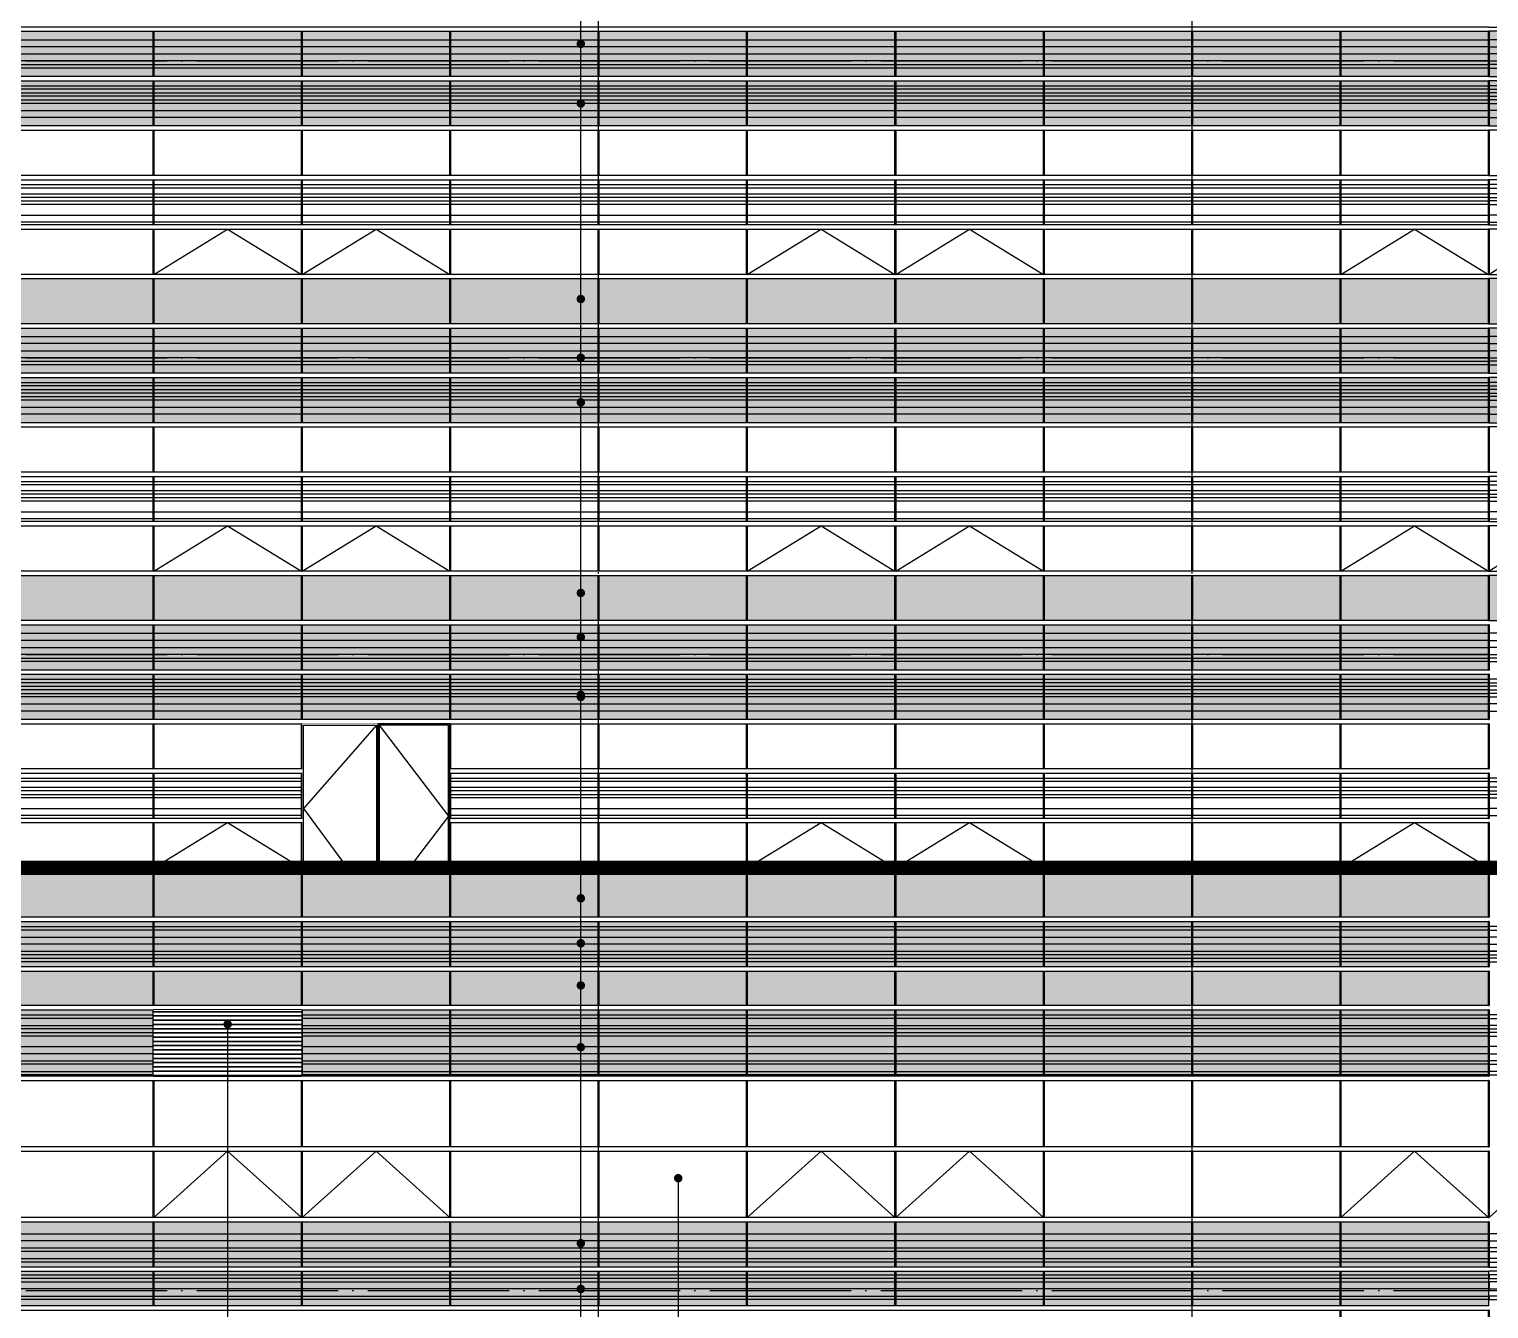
# Model space of a CAD drawing. Header units: millimetres. Extents: x 708158 to 1984082, y -168213 to -53.
# Drawn here: x 748526 to 769185, y -81118 to -63007 of the extents above; entities that cross this region are included whole.
import ezdxf

# ---------------------------------------------------------------- set-up
doc = ezdxf.new("R2010")
doc.units = ezdxf.units.MM
doc.header["$LTSCALE"] = 1000
doc.set_wipeout_variables(frame=1)
doc.linetypes.add('DOTE', pattern=[2.42, 2, -0.2, 0.02, -0.2])
doc.layers.get('0').update_dxf_attribs({"color": 8})
for name, color, linetype in [('A-AXIS', 1, 'DOTE'), ('A-看线', 63, 'Continuous'), ('DIM_LEAD', 3, 'Continuous'), ('DOTE', 1, 'DOTE'), ('WINDOW', 4, 'Continuous'), ('立面加粗', 5, 'Continuous'), ('立面填充线2 穿孔板', 105, 'Continuous'), ('立面窗户线', 21, 'Continuous')]:
    doc.layers.add(name, color=color, linetype=linetype)
doc.layers.add('E-百叶', color=8, linetype='Continuous', lineweight=35)

# ---------------------------------------------------------------- blocks, each defined once
blk = doc.blocks.new('A$C24AE1B25')
at = {"layer": '立面窗户线'}
blk.add_lwpolyline([(46850, 30), (0, 30), (-30, 30), (-300, 0), (-300, -30), (0, -30), (46850, -30)], dxfattribs=at)
blk = doc.blocks.new('A$C079B5708')
at = {"layer": 'A-看线'}
for points in [[(0, -170), (2090, -170), (2090, -270), (0, -270)], [(2100, -170), (4190, -170), (4190, -270), (2100, -270)], [(4200, -170), (6290, -170), (6290, -270), (4200, -270)], [(6300, -170), (8390, -170), (8390, -270), (6300, -270)], [(0, -370), (2090, -370), (2090, -420), (0, -420)], [(2100, -370), (4190, -370), (4190, -420), (2100, -420)], [(4200, -370), (6290, -370), (6290, -420), (4200, -420)], [(6300, -370), (8390, -370), (8390, -420), (6300, -420)], [(0, -520), (2090, -520), (2090, -570), (0, -570)], [(2100, -520), (4190, -520), (4190, -570), (2100, -570)], [(4200, -520), (6290, -520), (6290, -570), (4200, -570)], [(6300, -520), (8390, -520), (8390, -570), (6300, -570)], [(0, -750), (2090, -750), (2090, -800), (0, -800)], [(2100, -750), (4190, -750), (4190, -800), (2100, -800)], [(4200, -750), (6290, -750), (6290, -800), (4200, -800)], [(6300, -750), (8390, -750), (8390, -800), (6300, -800)], [(0, -850), (2090, -850), (2090, -950), (0, -950)], [(2100, -850), (4190, -850), (4190, -950), (2100, -950)], [(4200, -850), (6290, -850), (6290, -950), (4200, -950)], [(6300, -850), (8390, -850), (8390, -950), (6300, -950)], [(0, -1050), (2090, -1050), (2090, -1100), (0, -1100)], [(2100, -1050), (4190, -1050), (4190, -1100), (2100, -1100)], [(4200, -1050), (6290, -1050), (6290, -1100), (4200, -1100)], [(6300, -1050), (8390, -1050), (8390, -1100), (6300, -1100)]]:
    blk.add_lwpolyline(points, close=True, dxfattribs=at)
at = {"layer": 'WINDOW'}
for points in [[(2090, 0), (2100, 0), (2100, -640), (2090, -640)], [(4190, 0), (4200, 0), (4200, -640), (4190, -640)], [(6290, 0), (6300, 0), (6300, -640), (6290, -640)], [(8390, 0), (8400, 0), (8400, -640), (8390, -640)], [(2090, -700), (2100, -700), (2100, -1190), (2090, -1190)], [(4190, -700), (4200, -700), (4200, -1190), (4190, -1190)], [(6290, -700), (6300, -700), (6300, -1190), (6290, -1190)], [(8390, -700), (8400, -700), (8400, -1190), (8390, -1190)]]:
    blk.add_lwpolyline(points, close=True, dxfattribs=at)
blk = doc.blocks.new('A$C05264923')
at = {"layer": '立面窗户线'}
blk.add_lwpolyline([(46850, 30), (0, 30), (-90, 30), (-90, -30), (0, -30), (46850, -30)], dxfattribs=at)
blk = doc.blocks.new('A$C48FF79B3')
at = {"layer": 'A-看线'}
for points in [[(0, -70), (2090, -70), (2090, -120), (0, -120)], [(2100, -70), (4190, -70), (4190, -120), (2100, -120)], [(4200, -70), (6290, -70), (6290, -120), (4200, -120)], [(6300, -70), (8390, -70), (8390, -120), (6300, -120)], [(0, -220), (2090, -220), (2090, -270), (0, -270)], [(0, -320), (2090, -320), (2090, -370), (0, -370)], [(2100, -220), (4190, -220), (4190, -270), (2100, -270)], [(2100, -320), (4190, -320), (4190, -370), (2100, -370)], [(4200, -220), (6290, -220), (6290, -270), (4200, -270)], [(4200, -320), (6290, -320), (6290, -370), (4200, -370)], [(6300, -220), (8390, -220), (8390, -270), (6300, -270)], [(6300, -320), (8390, -320), (8390, -370), (6300, -370)], [(0, -520), (2090, -520), (2090, -620), (0, -620)], [(2100, -520), (4190, -520), (4190, -620), (2100, -620)], [(4200, -520), (6290, -520), (6290, -620), (4200, -620)], [(6300, -520), (8390, -520), (8390, -620), (6300, -620)], [(0, -720), (2090, -720), (2090, -770), (0, -770)], [(2100, -720), (4190, -720), (4190, -770), (2100, -770)], [(4200, -720), (6290, -720), (6290, -770), (4200, -770)], [(6300, -720), (8390, -720), (8390, -770), (6300, -770)], [(0, -870), (2090, -870), (2090, -920), (0, -920)], [(2100, -870), (4190, -870), (4190, -920), (2100, -920)], [(4200, -870), (6290, -870), (6290, -920), (4200, -920)], [(6300, -870), (8390, -870), (8390, -920), (6300, -920)]]:
    blk.add_lwpolyline(points, close=True, dxfattribs=at)
at = {"layer": 'WINDOW'}
for points in [[(2090, 0), (2100, 0), (2100, -940), (2090, -940)], [(4190, 0), (4200, 0), (4200, -940), (4190, -940)], [(6290, 0), (6300, 0), (6300, -940), (6290, -940)], [(8390, 0), (8400, 0), (8400, -940), (8390, -940)]]:
    blk.add_lwpolyline(points, close=True, dxfattribs=at)
blk = doc.blocks.new('A$C0C685A8F')
at = {"layer": 'A-看线'}
for points in [[(0, -70), (2090, -70), (2090, -120), (0, -120)], [(2100, -70), (4190, -70), (4190, -120), (2100, -120)], [(4200, -70), (6290, -70), (6290, -120), (4200, -120)], [(6300, -70), (8390, -70), (8390, -120), (6300, -120)], [(0, -220), (2090, -220), (2090, -320), (0, -320)], [(2100, -220), (4190, -220), (4190, -320), (2100, -320)], [(4200, -220), (6290, -220), (6290, -320), (4200, -320)], [(6300, -220), (8390, -220), (8390, -320), (6300, -320)], [(0, -420), (2090, -420), (2090, -470), (0, -470)], [(0, -520), (2090, -520), (2090, -570), (0, -570)], [(2100, -420), (4190, -420), (4190, -470), (2100, -470)], [(2100, -520), (4190, -520), (4190, -570), (2100, -570)], [(4200, -420), (6290, -420), (6290, -470), (4200, -470)], [(4200, -520), (6290, -520), (6290, -570), (4200, -570)], [(6300, -420), (8390, -420), (8390, -470), (6300, -470)], [(6300, -520), (8390, -520), (8390, -570), (6300, -570)]]:
    blk.add_lwpolyline(points, close=True, dxfattribs=at)
at = {"layer": 'WINDOW'}
for points in [[(2090, 0), (2100, 0), (2100, -640), (2090, -640)], [(4190, 0), (4200, 0), (4200, -640), (4190, -640)], [(6290, 0), (6300, 0), (6300, -640), (6290, -640)], [(8390, 0), (8400, 0), (8400, -640), (8390, -640)]]:
    blk.add_lwpolyline(points, close=True, dxfattribs=at)
blk = doc.blocks.new('A$C5AA87423')
at = {"layer": 'WINDOW'}
for points in [[(0, 0), (10, 0), (10, -490), (0, -490)], [(2100, 0), (2110, 0), (2110, -490), (2100, -490)], [(4200, 0), (4210, 0), (4210, -490), (4200, -490)], [(6300, 0), (6310, 0), (6310, -490), (6300, -490)], [(0, -1550), (10, -1550), (10, -2490), (0, -2490)], [(2100, -1550), (2110, -1550), (2110, -2490), (2100, -2490)], [(4200, -1550), (4210, -1550), (4210, -2490), (4200, -2490)], [(6300, -1550), (6310, -1550), (6310, -2490), (6300, -2490)], [(0, -2550), (10, -2550), (10, -3490), (0, -3490)], [(2100, -2550), (2110, -2550), (2110, -3490), (2100, -3490)], [(4200, -2550), (4210, -2550), (4210, -3490), (4200, -3490)], [(6300, -2550), (6310, -2550), (6310, -3490), (6300, -3490)]]:
    blk.add_lwpolyline(points, close=True, dxfattribs=at)
for points in [[(10, -3490), (1055, -2550), (2100, -3490)], [(2110, -3490), (3155, -2550), (4200, -3490)]]:
    blk.add_lwpolyline(points, dxfattribs=at)
blk = doc.blocks.new('A$C6CD55E1A')
at = {"layer": 'A-看线'}
for points in [[(0, -70), (2090, -70), (2090, -120), (0, -120)], [(2100, -70), (4190, -70), (4190, -120), (2100, -120)], [(0, -220), (2090, -220), (2090, -320), (0, -320)], [(2100, -220), (4190, -220), (4190, -320), (2100, -320)], [(0, -420), (2090, -420), (2090, -470), (0, -470)], [(0, -520), (2090, -520), (2090, -570), (0, -570)], [(2100, -420), (4190, -420), (4190, -470), (2100, -470)], [(2100, -520), (4190, -520), (4190, -570), (2100, -570)], [(0, -1320), (2090, -1320), (2090, -1370), (0, -1370)], [(2100, -1320), (4190, -1320), (4190, -1370), (2100, -1370)], [(0, -1470), (2090, -1470), (2090, -1520), (0, -1520)], [(0, -1570), (2090, -1570), (2090, -1620), (0, -1620)], [(2100, -1470), (4190, -1470), (4190, -1520), (2100, -1520)], [(2100, -1570), (4190, -1570), (4190, -1620), (2100, -1620)], [(0, -1770), (2090, -1770), (2090, -1870), (0, -1870)], [(2100, -1770), (4190, -1770), (4190, -1870), (2100, -1870)], [(0, -1970), (2090, -1970), (2090, -2020), (0, -2020)], [(2100, -1970), (4190, -1970), (4190, -2020), (2100, -2020)], [(0, -2120), (2090, -2120), (2090, -2170), (0, -2170)], [(2100, -2120), (4190, -2120), (4190, -2170), (2100, -2170)]]:
    blk.add_lwpolyline(points, close=True, dxfattribs=at)
at = {"layer": 'WINDOW'}
for points in [[(2090, 0), (2100, 0), (2100, -640), (2090, -640)], [(4190, 0), (4200, 0), (4200, -640), (4190, -640)], [(2090, -700), (2100, -700), (2100, -1190), (2090, -1190)], [(4190, -700), (4200, -700), (4200, -1190), (4190, -1190)], [(2090, -1250), (2100, -1250), (2100, -2190), (2090, -2190)], [(4190, -1250), (4200, -1250), (4200, -2190), (4190, -2190)], [(2090, -2250), (2100, -2250), (2100, -3190), (2090, -3190)], [(4190, -2250), (4200, -2250), (4200, -3190), (4190, -3190)], [(2090, -3250), (2100, -3250), (2100, -4190), (2090, -4190)], [(4190, -3250), (4200, -3250), (4200, -4190), (4190, -4190)]]:
    blk.add_lwpolyline(points, close=True, dxfattribs=at)
blk.add_lwpolyline([(2100, -4190), (3145, -3250), (4190, -4190)], dxfattribs=at)
blk = doc.blocks.new('A$C02054E28')
at = {"layer": 'A-看线'}
for points in [[(0, -170), (2090, -170), (2090, -270), (0, -270)], [(2100, -170), (4190, -170), (4190, -270), (2100, -270)], [(0, -370), (2090, -370), (2090, -420), (0, -420)], [(2100, -370), (4190, -370), (4190, -420), (2100, -420)], [(0, -520), (2090, -520), (2090, -570), (0, -570)], [(2100, -520), (4190, -520), (4190, -570), (2100, -570)], [(0, -750), (2090, -750), (2090, -800), (0, -800)], [(2100, -750), (4190, -750), (4190, -800), (2100, -800)], [(0, -850), (2090, -850), (2090, -950), (0, -950)], [(2100, -850), (4190, -850), (4190, -950), (2100, -950)], [(0, -1050), (2090, -1050), (2090, -1100), (0, -1100)], [(2100, -1050), (4190, -1050), (4190, -1100), (2100, -1100)]]:
    blk.add_lwpolyline(points, close=True, dxfattribs=at)
at = {"layer": 'WINDOW'}
for points in [[(2090, 0), (2100, 0), (2100, -640), (2090, -640)], [(4190, 0), (4200, 0), (4200, -640), (4190, -640)], [(2090, -700), (2100, -700), (2100, -1190), (2090, -1190)], [(2090, -1250), (2100, -1250), (2100, -2190), (2090, -2190)], [(4190, -1250), (4200, -1250), (4200, -2190), (4190, -2190)]]:
    blk.add_lwpolyline(points, close=True, dxfattribs=at)
blk = doc.blocks.new('A$C2A3A27BA')
at = {"layer": 'A-看线'}
for points in [[(0, -40), (2090, -40), (2090, -140), (0, -140)], [(2100, -40), (4190, -40), (4190, -140), (2100, -140)], [(4200, -40), (6290, -40), (6290, -140), (4200, -140)], [(6300, -40), (8390, -40), (8390, -140), (6300, -140)], [(0, -240), (2090, -240), (2090, -340), (0, -340)], [(0, -390), (2090, -390), (2090, -440), (0, -440)], [(2100, -240), (4190, -240), (4190, -340), (2100, -340)], [(2100, -390), (4190, -390), (4190, -440), (2100, -440)], [(4200, -240), (6290, -240), (6290, -340), (4200, -340)], [(4200, -390), (6290, -390), (6290, -440), (4200, -440)], [(6300, -240), (8390, -240), (8390, -340), (6300, -340)], [(6300, -390), (8390, -390), (8390, -440), (6300, -440)], [(0, -690), (2090, -690), (2090, -740), (0, -740)], [(0, -790), (2090, -790), (2090, -840), (0, -840)], [(2100, -690), (4190, -690), (4190, -740), (2100, -740)], [(2100, -790), (4190, -790), (4190, -840), (2100, -840)], [(4200, -690), (6290, -690), (6290, -740), (4200, -740)], [(4200, -790), (6290, -790), (6290, -840), (4200, -840)], [(6300, -690), (8390, -690), (8390, -740), (6300, -740)], [(6300, -790), (8390, -790), (8390, -840), (6300, -840)], [(0, -890), (2090, -890), (2090, -940), (0, -940)], [(2100, -890), (4190, -890), (4190, -940), (2100, -940)], [(4200, -890), (6290, -890), (6290, -940), (4200, -940)], [(6300, -890), (8390, -890), (8390, -940), (6300, -940)], [(0, -1040), (2090, -1040), (2090, -1140), (0, -1140)], [(2100, -1040), (4190, -1040), (4190, -1140), (2100, -1140)], [(4200, -1040), (6290, -1040), (6290, -1140), (4200, -1140)], [(6300, -1040), (8390, -1040), (8390, -1140), (6300, -1140)]]:
    blk.add_lwpolyline(points, close=True, dxfattribs=at)
at = {"layer": 'WINDOW'}
for points in [[(2090, 80), (2100, 80), (2100, -560), (2090, -560)], [(4190, 80), (4200, 80), (4200, -560), (4190, -560)], [(6290, 80), (6300, 80), (6300, -560), (6290, -560)], [(8390, 80), (8400, 80), (8400, -560), (8390, -560)], [(2090, -620), (2100, -620), (2100, -1260), (2090, -1260)], [(4190, -620), (4200, -620), (4200, -1260), (4190, -1260)], [(6290, -620), (6300, -620), (6300, -1260), (6290, -1260)], [(8390, -620), (8400, -620), (8400, -1260), (8390, -1260)]]:
    blk.add_lwpolyline(points, close=True, dxfattribs=at)
blk = doc.blocks.new('A$C646C2EE2')
at = {"layer": 'A-看线'}
for points in [[(0, -70), (2090, -70), (2090, -120), (0, -120)], [(0, -200), (2090, -200), (2090, -250), (0, -250)], [(2100, -70), (4190, -70), (4190, -120), (2100, -120)], [(2100, -200), (4190, -200), (4190, -250), (2100, -250)], [(4200, -70), (6290, -70), (6290, -120), (4200, -120)], [(4200, -200), (6290, -200), (6290, -250), (4200, -250)], [(6300, -70), (8390, -70), (8390, -120), (6300, -120)], [(6300, -200), (8390, -200), (8390, -250), (6300, -250)], [(0, -300), (2090, -300), (2090, -350), (0, -350)], [(2100, -300), (4190, -300), (4190, -350), (2100, -350)], [(4200, -300), (6290, -300), (6290, -350), (4200, -350)], [(6300, -300), (8390, -300), (8390, -350), (6300, -350)], [(0, -500), (2090, -500), (2090, -600), (0, -600)], [(2100, -500), (4190, -500), (4190, -600), (2100, -600)], [(4200, -500), (6290, -500), (6290, -600), (4200, -600)], [(6300, -500), (8390, -500), (8390, -600), (6300, -600)]]:
    blk.add_lwpolyline(points, close=True, dxfattribs=at)
at = {"layer": 'WINDOW'}
for points in [[(2090, 0), (2100, 0), (2100, -640), (2090, -640)], [(4190, 0), (4200, 0), (4200, -640), (4190, -640)], [(6290, 0), (6300, 0), (6300, -640), (6290, -640)], [(8390, 0), (8400, 0), (8400, -640), (8390, -640)]]:
    blk.add_lwpolyline(points, close=True, dxfattribs=at)
blk = doc.blocks.new('A$C455C528F')
at = {"layer": 'WINDOW'}
for points in [[(2090, 0), (2100, 0), (2100, -640), (2090, -640)], [(4190, 0), (4200, 0), (4200, -640), (4190, -640)], [(6290, 0), (6300, 0), (6300, -640), (6290, -640)], [(8390, 0), (8400, 0), (8400, -640), (8390, -640)], [(2090, -1400), (2100, -1400), (2100, -2040), (2090, -2040)], [(4190, -1400), (4200, -1400), (4200, -2040), (4190, -2040)], [(6290, -1400), (6300, -1400), (6300, -2040), (6290, -2040)], [(8390, -1400), (8400, -1400), (8400, -2040), (8390, -2040)], [(2090, -2100), (2100, -2100), (2100, -2740), (2090, -2740)], [(4190, -2100), (4200, -2100), (4200, -2740), (4190, -2740)], [(6290, -2100), (6300, -2100), (6300, -2740), (6290, -2740)], [(8390, -2100), (8400, -2100), (8400, -2740), (8390, -2740)]]:
    blk.add_lwpolyline(points, close=True, dxfattribs=at)
for points in [[(2100, -2040), (3145, -1400), (4190, -2040)], [(4200, -2040), (5245, -1400), (6290, -2040)]]:
    blk.add_lwpolyline(points, dxfattribs=at)
blk = doc.blocks.new('A$C68317506')
at = {"layer": 'A-看线'}
for points in [[(0, -40), (2090, -40), (2090, -140), (0, -140)], [(2100, -40), (4190, -40), (4190, -140), (2100, -140)], [(0, -240), (2090, -240), (2090, -340), (0, -340)], [(0, -390), (2090, -390), (2090, -440), (0, -440)], [(2100, -240), (4190, -240), (4190, -340), (2100, -340)], [(2100, -390), (4190, -390), (4190, -440), (2100, -440)], [(0, -690), (2090, -690), (2090, -740), (0, -740)], [(0, -790), (2090, -790), (2090, -840), (0, -840)], [(2100, -690), (4190, -690), (4190, -740), (2100, -740)], [(2100, -790), (4190, -790), (4190, -840), (2100, -840)], [(0, -890), (2090, -890), (2090, -940), (0, -940)], [(2100, -890), (4190, -890), (4190, -940), (2100, -940)], [(0, -1040), (2090, -1040), (2090, -1140), (0, -1140)], [(2100, -1040), (4190, -1040), (4190, -1140), (2100, -1140)], [(0, -2090), (2090, -2090), (2090, -2140), (0, -2140)], [(0, -2220), (2090, -2220), (2090, -2270), (0, -2270)], [(2100, -2090), (4190, -2090), (4190, -2140), (2100, -2140)], [(2100, -2220), (4190, -2220), (4190, -2270), (2100, -2270)], [(0, -2320), (2090, -2320), (2090, -2370), (0, -2370)], [(2100, -2320), (4190, -2320), (4190, -2370), (2100, -2370)], [(0, -2520), (2090, -2520), (2090, -2620), (0, -2620)], [(2100, -2520), (4190, -2520), (4190, -2620), (2100, -2620)]]:
    blk.add_lwpolyline(points, close=True, dxfattribs=at)
at = {"layer": 'WINDOW'}
for points in [[(2090, 80), (2100, 80), (2100, -560), (2090, -560)], [(4190, 80), (4200, 80), (4200, -560), (4190, -560)], [(2090, -620), (2100, -620), (2100, -1260), (2090, -1260)], [(4190, -620), (4200, -620), (4200, -1260), (4190, -1260)], [(2090, -1320), (2100, -1320), (2100, -1960), (2090, -1960)], [(4190, -1320), (4200, -1320), (4200, -1960), (4190, -1960)], [(2090, -2020), (2100, -2020), (2100, -2660), (2090, -2660)], [(4190, -2020), (4200, -2020), (4200, -2660), (4190, -2660)], [(2090, -2720), (2100, -2720), (2100, -3360), (2090, -3360)], [(4190, -2720), (4200, -2720), (4200, -3360), (4190, -3360)], [(2090, -3420), (2100, -3420), (2100, -4060), (2090, -4060)], [(4190, -3420), (4200, -3420), (4200, -4060), (4190, -4060)]]:
    blk.add_lwpolyline(points, close=True, dxfattribs=at)
blk.add_lwpolyline([(2100, -3360), (3145, -2720), (4190, -3360)], dxfattribs=at)
blk = doc.blocks.new('A$C090C4F04')
at = {"layer": '立面填充线2 穿孔板'}
for points in [[(5, 420), (46845, 420), (46845, -220), (5, -220)], [(5, -280), (46845, -280), (46845, -920), (5, -920)], [(5, -3080), (46845, -3080), (46845, -3720), (5, -3720)]]:
    blk.add_hatch(color=256, dxfattribs=at).paths.add_polyline_path(points)
at = {"layer": 'A-看线'}
for points in [[(5, 420), (46845, 420), (46845, -220), (5, -220)], [(5, -280), (46845, -280), (46845, -920), (5, -920)], [(5, -1680), (46845, -1680), (46845, -2320), (5, -2320)], [(5, -3080), (46845, -3080), (46845, -3720), (5, -3720)]]:
    blk.add_lwpolyline(points, close=True, dxfattribs=at)
blk.add_blockref('A$C68317506', (42655, 340), dxfattribs=at)
at = {"layer": 'WINDOW'}
for name, p in [('A$C2A3A27BA', (25855, 340)), ('A$C2A3A27BA', (34255, 340)), ('A$C05264923', (0, -250)), ('A$C455C528F', (25855, -980)), ('A$C455C528F', (34255, -980)), ('A$C05264923', (0, -1650)), ('A$C646C2EE2', (25855, -1680)), ('A$C646C2EE2', (34255, -1680)), ('A$C05264923', (0, -2350)), ('A$C05264923', (0, -3050))]:
    blk.add_blockref(name, p, dxfattribs=at)
at = {"layer": '立面窗户线'}
for p in [(0, 450), (0, -950)]:
    blk.add_blockref('A$C24AE1B25', p, dxfattribs=at)
blk = doc.blocks.new('A$C5dbcd610')
blk.add_wipeout([(-1070, 0), (1020, 0), (1020, -2040), (-1070, -2040)]).dxf.layer = 'WINDOW'
at = {"layer": 'WINDOW'}
for points in [[(-1050, -2040), (-1050, -20), (-20, -20), (-20, -2040)], [(-20, -20), (-1050, -1200), (-432, -2040)], [(1020, -2040), (1020, 0), (0, 0), (0, -2040)], [(1000, -2040), (1000, -20), (20, -20), (20, -2040)], [(20, -20), (1000, -1310), (445, -2040)]]:
    blk.add_lwpolyline(points, dxfattribs=at)
blk = doc.blocks.new('A$Cc3478b20')
at = {"layer": 'E-百叶'}
blk.add_lwpolyline([(-395, 0), (1695, 0), (1695, -940), (-395, -940)], close=True, dxfattribs=at)
blk.add_wipeout([(-395, 0), (1695, 0), (1695, -940), (-395, -940)]).dxf.layer = 'E-百叶'
h = blk.add_hatch(dxfattribs=at)
h.set_pattern_fill('玻璃', color=256, scale=50)
h.set_pattern_definition([(0, (-760813.53, 77946.665), (0, 60), [])])
h.paths.add_polyline_path([(-395, 0), (1695, 0), (1695, -940), (-395, -940)])
blk = doc.blocks.new('byn')
at = {"layer": 'E-百叶'}
blk.add_blockref('A$Cc3478b20', (750685, -76887), dxfattribs=at)

msp = doc.modelspace()

# ---------------------------------------------------------------- hatches: boundary and pattern name
at = {"layer": '立面填充线2 穿孔板'}
for points in [[(722339.9, -71436.7), (769179.9, -71436.7), (769179.9, -72076.7), (722339.9, -72076.7)], [(722339.9, -72136.7), (769179.9, -72136.7), (769179.9, -72776.7), (722339.9, -72776.7)], [(722339.9, -74936.7), (769179.9, -74936.7), (769179.9, -75576.7), (722339.9, -75576.7)], [(722339.9, -75636.7), (769179.9, -75636.7), (769179.9, -76276.7), (722339.9, -76276.7)], [(722339.9, -76336.7), (769179.9, -76336.7), (769179.9, -76826.7), (722339.9, -76826.7)], [(722339.9, -76886.7), (769179.9, -76886.7), (769179.9, -77826.7), (722339.9, -77826.7)], [(722339.9, -79886.7), (769179.9, -79886.7), (769179.9, -80526.7), (722339.9, -80526.7)], [(722339.9, -80586.7), (769179.9, -80586.7), (769179.9, -81076.7), (722339.9, -81076.7)]]:
    msp.add_hatch(color=256, dxfattribs=at).paths.add_polyline_path(points)

# ---------------------------------------------------------------- linework, layer by layer
at = {"layer": 'A-AXIS'}
for p, q in [((714598, -63456.7), (825203.3, -63456.7)), ((714598, -67656.7), (825203.3, -67656.7)), ((714598, -71856.7), (825203.3, -71856.7)), ((714598, -76056.7), (825203.3, -76056.7)), ((714598, -80856.7), (825203.3, -80856.7))]:
    msp.add_line(p, q, dxfattribs=at)
at = {"layer": 'A-看线'}
for points in [[(722339.9, -71436.7), (769179.9, -71436.7), (769179.9, -72076.7), (722339.9, -72076.7)], [(722339.9, -72136.7), (769179.9, -72136.7), (769179.9, -72776.7), (722339.9, -72776.7)], [(722339.9, -73536.7), (769179.9, -73536.7), (769179.9, -74176.7), (722339.9, -74176.7)], [(722339.9, -74936.7), (769179.9, -74936.7), (769179.9, -75576.7), (722339.9, -75576.7)], [(722339.9, -75636.7), (769179.9, -75636.7), (769179.9, -76276.7), (722339.9, -76276.7)], [(722339.9, -76336.7), (769179.9, -76336.7), (769179.9, -76826.7), (722339.9, -76826.7)], [(722339.9, -76886.7), (769179.9, -76886.7), (769179.9, -77826.7), (722339.9, -77826.7)], [(722339.9, -79886.7), (769179.9, -79886.7), (769179.9, -80526.7), (722339.9, -80526.7)], [(722339.9, -80586.7), (769179.9, -80586.7), (769179.9, -81076.7), (722339.9, -81076.7)]]:
    msp.add_lwpolyline(points, close=True, dxfattribs=at)
at = {"layer": 'DIM_LEAD'}
for p in [(756333.6, -63213.7), (756333.6, -64057.9), (756333.6, -66825.9), (756333.6, -67656.7), (756333.6, -68287.9), (756333.6, -70986), (756333.6, -71610.8), (756333.6, -72427.9), (756333.6, -72457.9), (756333.6, -75943.8), (756333.6, -76541.1), (756333.6, -75307.5)]:
    msp.add_line(p, (756333.6, -32009.6), dxfattribs=at)
at = {"layer": 'DIM_LEAD', "const_width": 60}
for points in [[(756333.6, -63243.7, 1), (756333.6, -63183.7, 1)], [(756333.6, -64087.9, 1), (756333.6, -64027.9, 1)], [(756333.6, -66855.9, 1), (756333.6, -66795.9, 1)], [(756333.6, -67686.7, 1), (756333.6, -67626.7, 1)], [(756333.6, -68317.9, 1), (756333.6, -68257.9, 1)], [(756333.6, -71016, 1), (756333.6, -70956, 1)], [(756333.6, -71640.8, 1), (756333.6, -71580.8, 1)], [(756333.6, -72457.9, 1), (756333.6, -72397.9, 1)], [(756333.6, -72487.9, 1), (756333.6, -72427.9, 1)], [(756333.6, -75337.5, 1), (756333.6, -75277.5, 1)], [(756333.6, -75973.8, 1), (756333.6, -75913.8, 1)], [(756333.6, -76571.1, 1), (756333.6, -76511.1, 1)]]:
    msp.add_lwpolyline(points, format="xyb", close=True, dxfattribs=at)
at = {"layer": 'DOTE'}
for p, q in [((756584.9, -87432.6), (756584.9, -34859.5)), ((764984.9, -87432.6), (764984.9, -34859.5))]:
    msp.add_line(p, q, dxfattribs=at)

# ---------------------------------------------------------------- block references
at = {"layer": 'A-看线'}
for name, p in [('A$C090C4F04', (722334.9, -63456.7)), ('A$C090C4F04', (722334.9, -67656.7)), ('A$C68317506', (764989.9, -71516.7)), ('A$C6CD55E1A', (764989.9, -75636.7)), ('A$C5AA87423', (750279.9, -76336.7)), ('A$C5AA87423', (758679.9, -76336.7)), ('A$C02054E28', (764989.9, -79886.7))]:
    msp.add_blockref(name, p, dxfattribs=at)
at = {"layer": 'A-看线', "xscale": -1}
for name, p in [('A$C090C4F04', (816034.9, -63456.7)), ('A$C090C4F04', (816034.9, -67656.7)), ('A$C68317506', (773379.9, -71516.7)), ('A$C6CD55E1A', (773379.9, -75636.7)), ('A$C02054E28', (773379.9, -79886.7))]:
    msp.add_blockref(name, p, dxfattribs=at)
at = {"layer": 'WINDOW'}
for name, p in [('A$C2A3A27BA', (748189.9, -71516.7)), ('A$C2A3A27BA', (756589.9, -71516.7)), ('A$C05264923', (722334.9, -72106.7)), ('A$C455C528F', (748189.9, -72836.7)), ('A$C455C528F', (756589.9, -72836.7)), ('A$C05264923', (722334.9, -73506.7)), ('A$C646C2EE2', (748189.9, -73536.7)), ('A$C646C2EE2', (756589.9, -73536.7)), ('A$C05264923', (722334.9, -74206.7)), ('A$C05264923', (722334.9, -74906.7)), ('A$C0C685A8F', (748189.9, -75636.7)), ('A$C0C685A8F', (756589.9, -75636.7)), ('A$C05264923', (722334.9, -76856.7)), ('A$C48FF79B3', (748189.9, -76886.7)), ('A$C48FF79B3', (756589.9, -76886.7)), ('A$C05264923', (722334.9, -77856.7)), ('A$C079B5708', (748189.9, -79886.7)), ('A$C079B5708', (756589.9, -79886.7)), ('A$C05264923', (722334.9, -80556.7))]:
    msp.add_blockref(name, p, dxfattribs=at)
at = {"layer": 'WINDOW', "xscale": -1}
msp.add_blockref('A$C05264923', (816034.9, -80556.7), dxfattribs=at)
at = {"layer": '立面窗户线'}
for p in [(722334.9, -71406.7), (722334.9, -72806.7), (722334.9, -75606.7), (722334.9, -76306.7), (722334.9, -78856.7), (722334.9, -79856.7), (722334.9, -81106.7)]:
    msp.add_blockref('A$C24AE1B25', p, dxfattribs=at)

# ---------------------------------------------------------------- next in the draw order: block references
msp.add_blockref('A$C5dbcd610', (753459.9, -72836.7))
at = {"layer": 'DOTE'}
msp.add_blockref('byn', (0, 0), dxfattribs=at)

# ---------------------------------------------------------------- next in the draw order: linework, layer by layer
at = {"layer": 'DIM_LEAD'}
for p, q in [((756333.6, -85192), (756333.6, -32009.6)), ((756333.6, -77415.4), (756333.6, -32009.6)), ((756333.6, -80190.3), (756333.6, -32009.6)), ((756333.6, -80836.7), (756333.6, -32009.6)), ((756333.6, -81661.8), (756333.6, -32009.6)), ((756333.6, -82656.7), (756333.6, -32009.6)), ((756333.6, -85192), (756333.6, -32009.6)), ((751334.9, -77089.4), (751334.9, -94466.3)), ((757712.1, -79269.2), (757712.1, -94466.3))]:
    msp.add_line(p, q, dxfattribs=at)
at = {"layer": 'DIM_LEAD', "const_width": 60}
for points in [[(751334.9, -77059.4, 1), (751334.9, -77119.4, 1)], [(756333.6, -77445.4, 1), (756333.6, -77385.4, 1)], [(757712.1, -79239.2, 1), (757712.1, -79299.2, 1)], [(756333.6, -80220.3, 1), (756333.6, -80160.3, 1)], [(756333.6, -80866.7, 1), (756333.6, -80806.7, 1)]]:
    msp.add_lwpolyline(points, format="xyb", close=True, dxfattribs=at)
at = {"layer": '立面加粗', "const_width": 200}
msp.add_lwpolyline([(722335.5, -74876.7), (816039.9, -74876.7)], dxfattribs=at)

doc.saveas('drawing.dxf')
